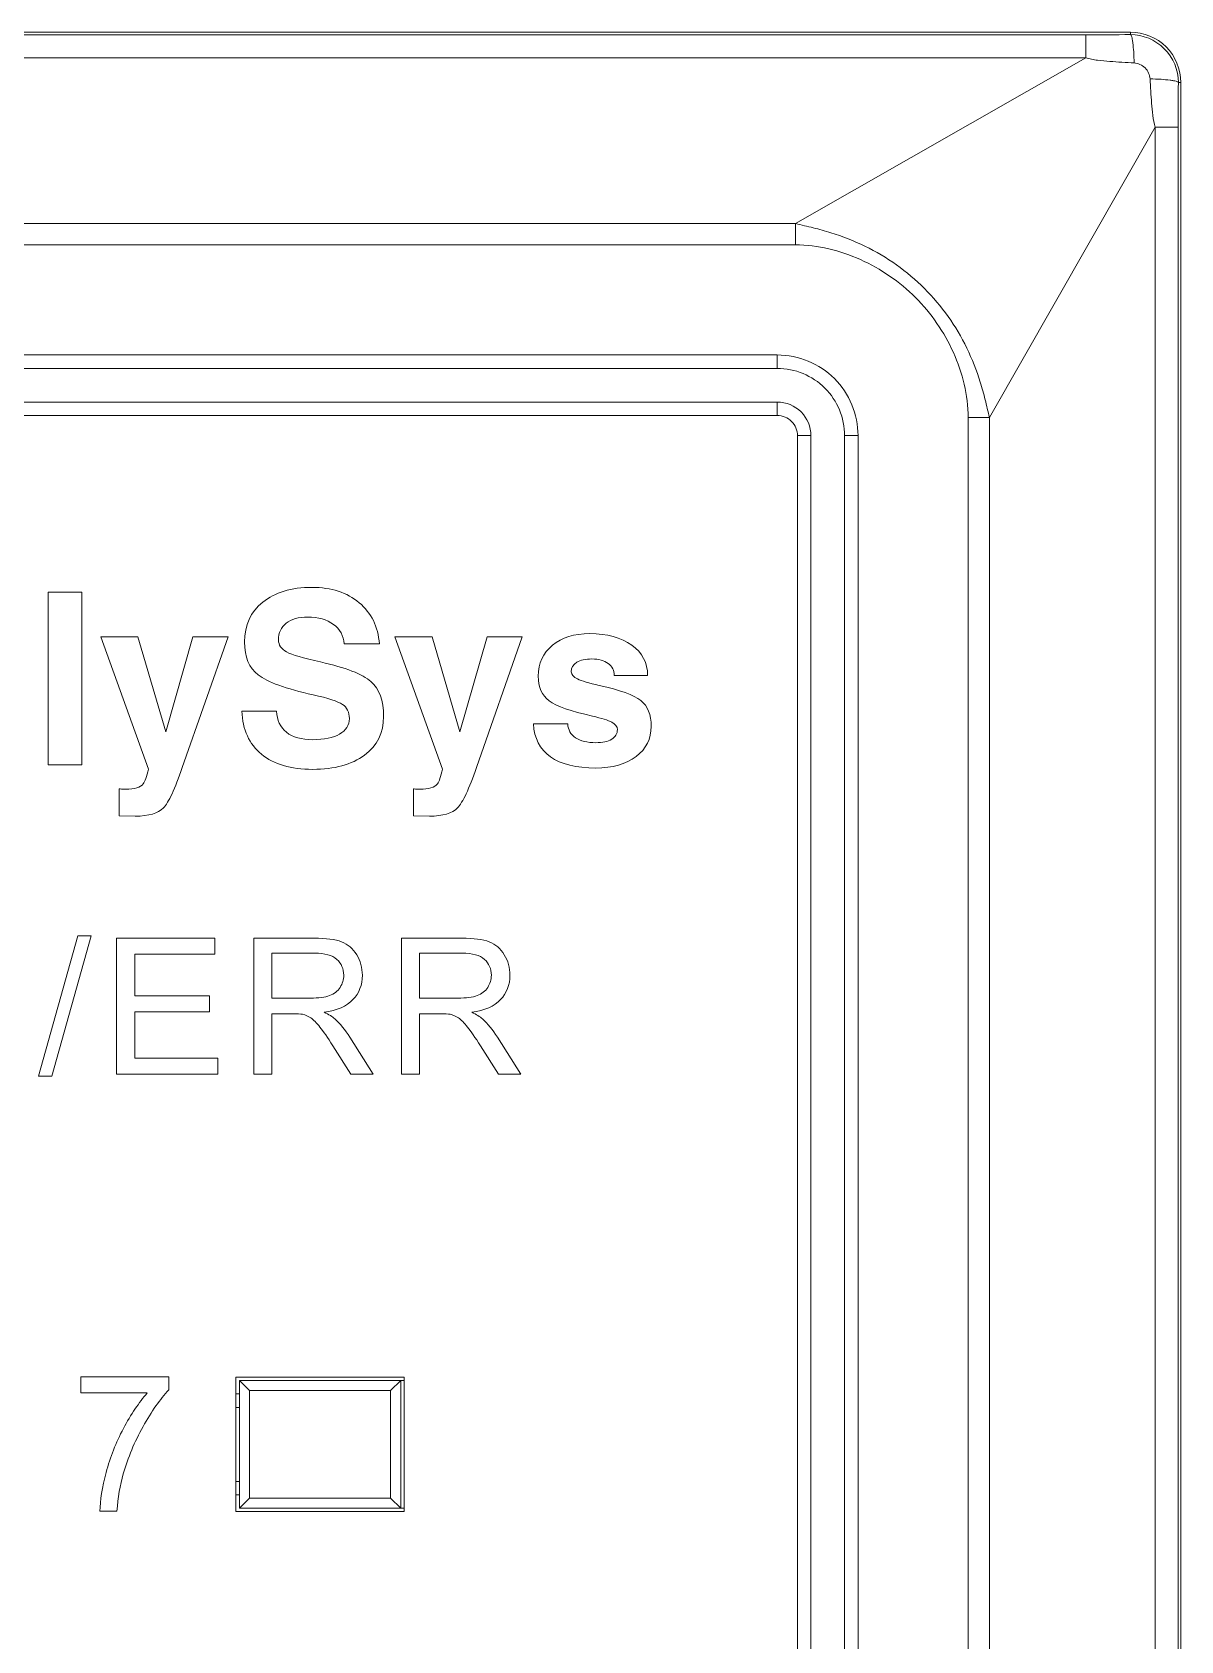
# Model space of a CAD drawing. Header units: millimetres. Extents: x 33157 to 59611, y -29750 to 1750.
# Drawn here: x 53834.07 to 53851.15, y 1219.57 to 1243.49 of the extents above; entities that cross this region are included whole.
import ezdxf

# ---------------------------------------------------------------- set-up
doc = ezdxf.new("R2010")
doc.units = ezdxf.units.MM
doc.layers.get('0').update_dxf_attribs({"lineweight": 18})

msp = doc.modelspace()

# ---------------------------------------------------------------- linework, layer by layer
at = {"lineweight": 9}
for p, q in [((53849.73922195382, 1243.451017088621), (53849.73922195382, 1243.109217088626)), ((53850.40332195382, 1243.488717088622), (53850.40332195382, 1243.451817088622)), ((53851.15332195388, 1242.738717088622), (53851.15332195388, 1242.738717088622)), ((53851.15332195388, 1242.738717088622), (53851.15332195388, 1144.238817088626)), ((53850.77382195384, 1242.074517088622), (53850.77382195384, 1144.903017088626)), ((53851.11562195383, 1242.074517088622), (53851.11562195383, 1144.903017088626)), ((53845.42272195387, 1240.642617088619), (53845.42272195387, 1240.326417088625)), ((53845.15332195388, 1238.688717088619), (53845.15332195388, 1238.488717088622)), ((53845.15332195388, 1237.988717088622), (53845.15332195388, 1237.788717088624)), ((53847.99112195386, 1237.758117088626), (53847.99112195386, 1237.758117088626)), ((53847.99112195386, 1237.758117088626), (53847.99112195386, 1149.219417088622)), ((53848.30732195391, 1237.758117088626), (53848.30732195391, 1237.758117088626)), ((53848.30732195391, 1237.758117088626), (53848.30732195391, 1149.219417088622)), ((53845.45332195386, 1237.488717088622), (53845.45332195386, 1237.488717088622)), ((53845.45332195386, 1237.488717088622), (53845.45332195386, 1149.488817088626)), ((53845.65332195382, 1237.488717088622), (53845.65332195382, 1237.488717088622)), ((53845.65332195382, 1237.488717088622), (53845.65332195382, 1149.488817088626)), ((53846.15332195388, 1237.488717088622), (53846.15332195388, 1149.488817088626)), ((53846.35332195383, 1237.488717088622), (53846.35332195383, 1149.488817088626)), ((53837.10332195389, 1223.488717088622), (53837.10332195389, 1221.488717088622)), ((53837.15332195388, 1223.438717088619), (53837.15332195388, 1221.538717088624)), ((53839.55332195384, 1223.438717088619), (53839.55332195384, 1221.538717088624)), ((53839.60332195389, 1223.488717088622), (53839.60332195389, 1221.488717088622)), ((53837.30332195384, 1223.288717088624), (53837.30332195384, 1221.688717088626)), ((53839.40332195382, 1223.288717088624), (53839.40332195382, 1221.688717088626))]:
    msp.add_line(p, q, dxfattribs=at)
for points in [[(53850.40332195382, 1243.488717088622), (53850.40332195382, 1243.488717088622), (53817.20332195386, 1243.488717088622), (53817.20332195386, 1243.488717088622)], [(53817.86752195386, 1243.451017088621), (53817.86752195386, 1243.451017088621), (53849.73922195382, 1243.451017088621), (53849.73922195382, 1243.451017088621)], [(53849.73922195382, 1243.451017088621), (53849.96062195386, 1243.451017088621), (53850.18192195384, 1243.45131708862), (53850.40332195382, 1243.451817088622)], [(53817.86752195386, 1243.109217088626), (53817.86752195386, 1243.109217088626), (53849.73922195382, 1243.109217088626), (53849.73922195382, 1243.109217088626)], [(53849.73922195382, 1243.109217088626), (53849.73922195382, 1243.109217088626), (53845.42272195387, 1240.642617088619), (53845.42272195387, 1240.642617088619)], [(53851.11652195387, 1242.738717088622), (53851.11602195385, 1242.517317088627), (53851.11572195389, 1242.295917088624), (53851.11562195383, 1242.074517088622)], [(53851.11652195387, 1242.738717088622), (53851.11652195387, 1242.738717088622), (53851.15332195388, 1242.738717088622), (53851.15332195388, 1242.738717088622)], [(53850.77382195384, 1242.074517088622), (53850.77382195384, 1242.074517088622), (53848.30732195391, 1237.758117088626), (53848.30732195391, 1237.758117088626)], [(53851.11562195383, 1242.074517088622), (53851.11562195383, 1242.074517088622), (53850.77382195384, 1242.074517088622), (53850.77382195384, 1242.074517088622)], [(53845.42272195387, 1240.642617088619), (53845.42272195387, 1240.642617088619), (53822.18392195387, 1240.642617088619), (53822.18392195387, 1240.642617088619)], [(53845.42272195387, 1240.326417088625), (53845.42272195387, 1240.326417088625), (53822.18392195387, 1240.326417088625), (53822.18392195387, 1240.326417088625)], [(53822.45332195386, 1238.688717088619), (53822.45332195386, 1238.688717088619), (53845.15332195388, 1238.688717088619), (53845.15332195388, 1238.688717088619)], [(53822.45332195386, 1238.488717088622), (53822.45332195386, 1238.488717088622), (53845.15332195388, 1238.488717088622), (53845.15332195388, 1238.488717088622)], [(53845.15332195388, 1237.988717088622), (53845.15332195388, 1237.988717088622), (53822.45332195386, 1237.988717088622), (53822.45332195386, 1237.988717088622)], [(53845.15332195388, 1237.788717088624), (53845.15332195388, 1237.788717088624), (53822.45332195386, 1237.788717088624), (53822.45332195386, 1237.788717088624)], [(53847.99112195386, 1237.758117088626), (53847.99112195386, 1237.758117088626), (53848.30732195391, 1237.758117088626), (53848.30732195391, 1237.758117088626)], [(53845.45332195386, 1237.488717088622), (53845.45332195386, 1237.488717088622), (53845.65332195382, 1237.488717088622), (53845.65332195382, 1237.488717088622)], [(53846.35332195383, 1237.488717088622), (53846.35332195383, 1237.488717088622), (53846.15332195388, 1237.488717088622), (53846.15332195388, 1237.488717088622)], [(53839.60332195389, 1223.488717088622), (53839.60332195389, 1223.488717088622), (53837.10332195389, 1223.488717088622), (53837.10332195389, 1223.488717088622)], [(53837.15332195388, 1223.438717088619), (53837.15332195388, 1223.438717088619), (53839.60332195389, 1223.438717088619), (53839.60332195389, 1223.438717088619)], [(53837.15332195388, 1223.438717088619), (53837.15332195388, 1223.438717088619), (53837.30332195384, 1223.288717088624), (53837.30332195384, 1223.288717088624)], [(53839.55332195384, 1223.438717088619), (53839.55332195384, 1223.438717088619), (53839.40332195382, 1223.288717088624), (53839.40332195382, 1223.288717088624)], [(53837.15332195388, 1223.238717088622), (53837.15332195388, 1223.238717088622), (53837.10332195389, 1223.238717088622), (53837.10332195389, 1223.238717088622)], [(53839.40332195382, 1223.288717088624), (53839.40332195382, 1223.288717088624), (53837.30332195384, 1223.288717088624), (53837.30332195384, 1223.288717088624)], [(53837.15332195388, 1223.038717088624), (53837.15332195388, 1223.038717088624), (53837.10332195389, 1223.038717088624), (53837.10332195389, 1223.038717088624)], [(53837.10332195389, 1221.938717088626), (53837.10332195389, 1221.938717088626), (53837.15332195388, 1221.938717088626), (53837.15332195388, 1221.938717088626)], [(53837.10332195389, 1221.738717088622), (53837.10332195389, 1221.738717088622), (53837.15332195388, 1221.738717088622), (53837.15332195388, 1221.738717088622)], [(53837.15332195388, 1221.538717088624), (53837.15332195388, 1221.538717088624), (53837.30332195384, 1221.688717088626), (53837.30332195384, 1221.688717088626)], [(53837.30332195384, 1221.688717088626), (53837.30332195384, 1221.688717088626), (53839.40332195382, 1221.688717088626), (53839.40332195382, 1221.688717088626)], [(53839.55332195384, 1221.538717088624), (53839.55332195384, 1221.538717088624), (53839.40332195382, 1221.688717088626), (53839.40332195382, 1221.688717088626)], [(53837.10332195389, 1221.488717088622), (53837.10332195389, 1221.488717088622), (53839.60332195389, 1221.488717088622), (53839.60332195389, 1221.488717088622)], [(53837.15332195388, 1221.538717088624), (53837.15332195388, 1221.538717088624), (53839.60332195389, 1221.538717088624), (53839.60332195389, 1221.538717088624)]]:
    msp.add_open_spline(points, degree=3, dxfattribs=at)
for points, knots in [([(53851.15332195388, 1242.738717088622), (53851.15332195388, 1242.937617088625), (53851.07432195385, 1243.128417088621), (53850.93372195386, 1243.269017088627), (53850.79302195388, 1243.409717088624), (53850.60222195389, 1243.488717088622), (53850.40332195382, 1243.488717088622)], [0, 0, 0, 0, 166177.4826470236, 166177.4826470236, 166177.4826470236, 332354.9652940473, 332354.9652940473, 332354.9652940473, 332354.9652940473]), ([(53851.11652195387, 1242.738717088622), (53851.11662195388, 1242.927917088622), (53851.04152195386, 1243.109317088624), (53850.90772195379, 1243.243117088627), (53850.7740219539, 1243.376817088625), (53850.59252195384, 1243.451917088627), (53850.40332195382, 1243.451817088622)], [0, 0, 0, 0, 166177.4748301013, 166177.4748301013, 166177.4748301013, 332354.9496602026, 332354.9496602026, 332354.9496602026, 332354.9496602026]), ([(53850.40332195382, 1243.451817088622), (53850.40772195385, 1243.451117088626), (53850.41072195388, 1243.446917088623), (53850.41312195388, 1243.442717088627), (53850.4177219538, 1243.434617088628), (53850.42032195381, 1243.426817088621), (53850.42262195386, 1243.418817088627), (53850.42612195385, 1243.406517088617), (53850.42902195387, 1243.393617088623), (53850.43152195388, 1243.380717088621), (53850.43482195386, 1243.363717088622), (53850.43732195386, 1243.346717088622), (53850.43962195385, 1243.329717088622), (53850.44542195384, 1243.285117088621), (53850.44932195385, 1243.240017088625), (53850.45222195387, 1243.194917088622), (53850.45572195386, 1243.140417088624), (53850.4578219539, 1243.085917088625), (53850.4589219539, 1243.031317088622)], [0, 0, 0, 0, 141078.9266968723, 141078.9266968723, 141078.9266968723, 282157.8533937446, 282157.8533937446, 282157.8533937446, 423236.7800906168, 423236.7800906168, 423236.7800906168, 564315.7067874891, 564315.7067874891, 564315.7067874891, 705394.6334843613, 705394.6334843613, 705394.6334843613, 846473.5601812337, 846473.5601812337, 846473.5601812337, 846473.5601812337]), ([(53849.73922195382, 1243.109217088626), (53849.76722195387, 1243.098017088625), (53849.79692195389, 1243.091217088622), (53849.8266219539, 1243.085617088626), (53849.85652195392, 1243.080017088622), (53849.88642195383, 1243.075717088621), (53849.91652195386, 1243.071917088623), (53849.97652195386, 1243.064317088625), (53850.03692195388, 1243.058917088624), (53850.09732195384, 1243.054217088619), (53850.15752195384, 1243.049417088623), (53850.2178219538, 1243.045317088625), (53850.27822195381, 1243.041617088624), (53850.33842195382, 1243.037917088623), (53850.39862195383, 1243.034617088626), (53850.4589219539, 1243.031317088622)], [0, 0, 0, 0, 143710.8698107921, 143710.8698107921, 143710.8698107921, 287421.7396215842, 287421.7396215842, 287421.7396215842, 431132.6094323764, 431132.6094323764, 431132.6094323764, 574843.4792431685, 574843.4792431685, 574843.4792431685, 718554.3490539605, 718554.3490539605, 718554.3490539605, 718554.3490539605]), ([(53850.4589219539, 1243.031317088622), (53850.51842195387, 1243.028117088623), (53850.57772195384, 1243.00031708862), (53850.62122195386, 1242.956717088622), (53850.66492195384, 1242.913117088625), (53850.69282195383, 1242.853817088624), (53850.69602195381, 1242.794217088624)], [0, 0, 0, 0, 166177.3943853004, 166177.3943853004, 166177.3943853004, 332354.7887706008, 332354.7887706008, 332354.7887706008, 332354.7887706008]), ([(53851.11652195387, 1242.738717088622), (53851.11582195384, 1242.74311708862), (53851.11152195381, 1242.746017088619), (53851.10732195384, 1242.748417088624), (53851.09922195381, 1242.753117088622), (53851.09152195385, 1242.755617088624), (53851.08342195387, 1242.757917088624), (53851.07122195388, 1242.76151708862), (53851.05832195385, 1242.764417088627), (53851.04542195387, 1242.766917088622), (53851.02842195388, 1242.770217088626), (53851.01142195389, 1242.772717088621), (53850.99432195389, 1242.774917088624), (53850.94972195387, 1242.780817088628), (53850.90462195388, 1242.784617088626), (53850.85962195384, 1242.787517088626), (53850.80502195386, 1242.791017088625), (53850.75052195389, 1242.793117088622), (53850.69602195381, 1242.794217088624)], [0, 0, 0, 0, 141081.3683620362, 141081.3683620362, 141081.3683620362, 282162.7367240723, 282162.7367240723, 282162.7367240723, 423244.1050861085, 423244.1050861085, 423244.1050861085, 564325.4734481446, 564325.4734481446, 564325.4734481446, 705406.8418101808, 705406.8418101808, 705406.8418101808, 846488.210172217, 846488.210172217, 846488.210172217, 846488.210172217]), ([(53850.69602195381, 1242.794217088624), (53850.6992219539, 1242.734017088624), (53850.70262195389, 1242.673817088624), (53850.70632195389, 1242.613517088619), (53850.71002195383, 1242.553217088622), (53850.71392195384, 1242.492817088627), (53850.71882195384, 1242.432717088625), (53850.7237219539, 1242.372417088627), (53850.72952195389, 1242.312317088625), (53850.73662195387, 1242.251917088623), (53850.74372195392, 1242.191617088618), (53850.75212195385, 1242.130917088624), (53850.77382195384, 1242.074517088622)], [0, 0, 0, 0, 147354.949558224, 147354.949558224, 147354.949558224, 294709.899116448, 294709.899116448, 294709.899116448, 442064.848674672, 442064.848674672, 442064.848674672, 589419.798232896, 589419.798232896, 589419.798232896, 589419.798232896]), ([(53848.30732195391, 1237.758117088626), (53848.28552195387, 1237.84621708862), (53848.26602195387, 1237.934817088623), (53848.24422195383, 1238.022917088623), (53848.2224219539, 1238.111117088622), (53848.19822195385, 1238.198717088621), (53848.1710219539, 1238.285417088628), (53848.11672195383, 1238.458717088623), (53848.05032195382, 1238.628617088624), (53847.97062195381, 1238.791917088624), (53847.89102195387, 1238.955317088621), (53847.79802195382, 1239.112217088623), (53847.69272195383, 1239.260417088619), (53847.58742195383, 1239.408517088625), (53847.46972195389, 1239.547917088625), (53847.34112195383, 1239.676517088621), (53847.21262195384, 1239.80501708862), (53847.07322195391, 1239.922717088623), (53846.92502195386, 1240.028117088623), (53846.77692195387, 1240.133417088626), (53846.61992195386, 1240.226317088622), (53846.4566219539, 1240.306017088624), (53846.29322195389, 1240.385717088619), (53846.12342195385, 1240.452017088625), (53845.95002195388, 1240.506417088626), (53845.86332195384, 1240.533517088625), (53845.77572195387, 1240.557717088625), (53845.68762195388, 1240.579617088624), (53845.59952195382, 1240.601417088627), (53845.51092195386, 1240.620917088622), (53845.42272195387, 1240.642617088619)], [0, 0, 0, 0, 136055.2620538061, 136055.2620538061, 136055.2620538061, 272110.5241076122, 272110.5241076122, 272110.5241076122, 408165.7861614183, 408165.7861614183, 408165.7861614183, 544221.0482152244, 544221.0482152244, 544221.0482152244, 680276.3102690305, 680276.3102690305, 680276.3102690305, 816331.5723228367, 816331.5723228367, 816331.5723228367, 952386.8343766428, 952386.8343766428, 952386.8343766428, 1088442.096430449, 1088442.096430449, 1088442.096430449, 1224497.358484255, 1224497.358484255, 1224497.358484255, 1360552.620538061, 1360552.620538061, 1360552.620538061, 1360552.620538061]), ([(53847.99112195386, 1237.758117088626), (53847.99102195385, 1237.924217088621), (53847.9688219539, 1238.090517088626), (53847.93092195385, 1238.252717088624), (53847.89302195385, 1238.414917088623), (53847.83932195386, 1238.573017088624), (53847.77122195389, 1238.724917088621), (53847.63562195385, 1239.027717088619), (53847.44282195389, 1239.306517088626), (53847.20702195387, 1239.542317088621), (53846.97122195384, 1239.778117088623), (53846.69242195381, 1239.971017088625), (53846.38962195381, 1240.106617088626), (53846.23762195392, 1240.174617088626), (53846.07962195387, 1240.228317088622), (53845.9173219539, 1240.266317088623), (53845.75522195383, 1240.304317088623), (53845.58882195384, 1240.32661708862), (53845.42272195387, 1240.326417088625)], [0, 0, 0, 0, 141074.2068178112, 141074.2068178112, 141074.2068178112, 282148.4136356222, 282148.4136356222, 282148.4136356222, 423222.6204534334, 423222.6204534334, 423222.6204534334, 564296.8272712445, 564296.8272712445, 564296.8272712445, 705371.0340890555, 705371.0340890555, 705371.0340890555, 846445.2409068667, 846445.2409068667, 846445.2409068667, 846445.2409068667]), ([(53846.35332195383, 1237.488717088622), (53846.35332195383, 1237.806917088623), (53846.22692195382, 1238.112217088623), (53846.00192195384, 1238.337217088629), (53845.77682195392, 1238.562317088625), (53845.47162195386, 1238.688717088619), (53845.15332195388, 1238.688717088619)], [0, 0, 0, 0, 166169.1123218954, 166169.1123218954, 166169.1123218954, 332338.2246437909, 332338.2246437909, 332338.2246437909, 332338.2246437909]), ([(53846.15332195388, 1237.488717088622), (53846.15332195388, 1237.753917088623), (53846.04802195388, 1238.008317088621), (53845.86042195388, 1238.195817088621), (53845.67292195388, 1238.383317088621), (53845.41862195385, 1238.488717088622), (53845.15332195388, 1238.488717088622)], [0, 0, 0, 0, 166169.0698890621, 166169.0698890621, 166169.0698890621, 332338.1397781243, 332338.1397781243, 332338.1397781243, 332338.1397781243]), ([(53845.65332195382, 1237.488717088622), (53845.65332195382, 1237.621317088626), (53845.60072195388, 1237.748517088621), (53845.50692195385, 1237.842217088626), (53845.41312195388, 1237.936017088621), (53845.28592195389, 1237.988717088622), (53845.15332195388, 1237.988717088622)], [0, 0, 0, 0, 166168.9641257707, 166168.9641257707, 166168.9641257707, 332337.9282515415, 332337.9282515415, 332337.9282515415, 332337.9282515415]), ([(53845.45332195386, 1237.488717088622), (53845.45332195386, 1237.568317088619), (53845.42172195388, 1237.644617088619), (53845.36552195383, 1237.700817088626), (53845.30922195383, 1237.757117088622), (53845.23292195387, 1237.788717088624), (53845.15332195388, 1237.788717088624)], [0, 0, 0, 0, 166168.9217823377, 166168.9217823377, 166168.9217823377, 332337.8435646755, 332337.8435646755, 332337.8435646755, 332337.8435646755])]:
    msp.add_open_spline(points, degree=3, knots=knots, dxfattribs=at)
for points, knots in [([(53834.31132195387, 1235.162417088621), (53834.31132195387, 1235.162417088621), (53834.56082195385, 1235.162417088621), (53834.56082195385, 1235.162417088621), (53834.56082195385, 1235.162417088621), (53834.81202195391, 1235.162417088621), (53834.81202195391, 1235.162417088621), (53834.81202195391, 1235.162417088621), (53834.81202195391, 1232.596117088622), (53834.81202195391, 1232.596117088622), (53834.81202195391, 1232.596117088622), (53834.56252195381, 1232.596117088622), (53834.56252195381, 1232.596117088622), (53834.56252195381, 1232.596117088622), (53834.31132195387, 1232.596117088622), (53834.31132195387, 1232.596117088622), (53834.31132195387, 1232.596117088622), (53834.31132195387, 1235.162417088621), (53834.31132195387, 1235.162417088621)], [0, 0, 0, 0, 141046.9858591363, 141046.9858591363, 141046.9858591363, 282093.9717182725, 282093.9717182725, 282093.9717182725, 423140.9575774088, 423140.9575774088, 423140.9575774088, 564187.9434365451, 564187.9434365451, 564187.9434365451, 705234.9292956813, 705234.9292956813, 705234.9292956813, 846281.9151548176, 846281.9151548176, 846281.9151548176, 846281.9151548176]), ([(53838.7126219539, 1234.391117088621), (53838.70342195387, 1234.51381708862), (53838.64982195383, 1234.61091708862), (53838.5521219539, 1234.68261708862), (53838.45442195386, 1234.754417088625), (53838.32702195386, 1234.790417088618), (53838.17012195386, 1234.790417088618), (53838.03402195386, 1234.790417088618), (53837.92752195386, 1234.760317088622), (53837.85082195389, 1234.700417088621), (53837.77402195385, 1234.640517088628), (53837.73562195389, 1234.557117088625), (53837.73562195389, 1234.450017088624), (53837.73562195389, 1234.373317088619), (53837.77592195382, 1234.313917088621), (53837.85632195386, 1234.272017088624), (53837.93532195382, 1234.230117088621), (53838.10362195384, 1234.180717088624), (53838.36072195383, 1234.123617088626), (53838.73432195388, 1234.039817088626), (53838.98412195387, 1233.943317088626), (53839.10972195384, 1233.833917088625), (53839.23572195389, 1233.725617088625), (53839.29872195386, 1233.551517088621), (53839.29872195386, 1233.311817088623), (53839.29872195386, 1233.070917088626), (53839.20382195383, 1232.87961708862), (53839.01402195384, 1232.738317088624), (53838.82432195385, 1232.596817088619), (53838.56772195383, 1232.52621708862), (53838.24412195388, 1232.52621708862), (53837.91942195383, 1232.52621708862), (53837.66562195382, 1232.601317088622), (53837.48292195382, 1232.751417088621), (53837.30012195386, 1232.901417088622), (53837.20232195388, 1233.115117088623), (53837.18952195391, 1233.392117088624), (53837.18952195391, 1233.392117088624), (53837.70592195387, 1233.392117088624), (53837.70592195387, 1233.392117088624), (53837.71182195386, 1233.256117088626), (53837.76132195383, 1233.151417088622), (53837.85452195383, 1233.078117088619), (53837.94772195389, 1233.004817088622), (53838.07752195388, 1232.968117088625), (53838.24402195388, 1232.968117088625), (53838.41512195385, 1232.968117088625), (53838.54892195386, 1232.995817088624), (53838.64492195388, 1233.051017088627), (53838.74102195385, 1233.106317088627), (53838.78912195387, 1233.182817088622), (53838.78912195387, 1233.280517088628), (53838.78912195387, 1233.377117088625), (53838.75452195385, 1233.448117088629), (53838.68522195382, 1233.493517088624), (53838.61772195381, 1233.538917088619), (53838.47332195382, 1233.586017088623), (53838.25212195385, 1233.634917088624), (53837.84472195383, 1233.725617088625), (53837.57252195382, 1233.824017088628), (53837.43512195387, 1233.929917088623), (53837.29882195386, 1234.034617088626), (53837.23072195389, 1234.198117088621), (53837.23072195389, 1234.42051708862), (53837.23072195389, 1234.669617088621), (53837.32092195386, 1234.867117088623), (53837.50142195382, 1235.013217088621), (53837.68182195383, 1235.159417088624), (53837.92592195384, 1235.232317088623), (53838.23322195383, 1235.232317088623), (53838.52082195387, 1235.232317088623), (53838.75492195387, 1235.156517088624), (53838.93532195388, 1235.005017088625), (53839.11592195385, 1234.85341708862), (53839.21602195389, 1234.648817088623), (53839.23592195384, 1234.391117088621), (53839.23592195384, 1234.391117088621), (53838.7126219539, 1234.391117088621), (53838.7126219539, 1234.391117088621)], [0, 0, 0, 0, 131401.9066988792, 131401.9066988792, 131401.9066988792, 262803.813397758, 262803.813397758, 262803.813397758, 394205.7200966372, 394205.7200966372, 394205.7200966372, 525607.6267955165, 525607.6267955165, 525607.6267955165, 657009.5334943952, 657009.5334943952, 657009.5334943952, 788411.4401932744, 788411.4401932744, 788411.4401932744, 919813.3468921535, 919813.3468921535, 919813.3468921535, 1051215.253591032, 1051215.253591032, 1051215.253591032, 1182617.160289911, 1182617.160289911, 1182617.160289911, 1314019.06698879, 1314019.06698879, 1314019.06698879, 1445420.973687669, 1445420.973687669, 1445420.973687669, 1576822.880386549, 1576822.880386549, 1576822.880386549, 1708224.787085428, 1708224.787085428, 1708224.787085428, 1839626.693784307, 1839626.693784307, 1839626.693784307, 1971028.600483186, 1971028.600483186, 1971028.600483186, 2102430.507182065, 2102430.507182065, 2102430.507182065, 2233832.413880944, 2233832.413880944, 2233832.413880944, 2365234.320579823, 2365234.320579823, 2365234.320579823, 2496636.227278702, 2496636.227278702, 2496636.227278702, 2628038.133977581, 2628038.133977581, 2628038.133977581, 2759440.04067646, 2759440.04067646, 2759440.04067646, 2890841.947375339, 2890841.947375339, 2890841.947375339, 3022243.854074218, 3022243.854074218, 3022243.854074218, 3153645.760773098, 3153645.760773098, 3153645.760773098, 3285047.667471976, 3285047.667471976, 3285047.667471976, 3416449.574170855, 3416449.574170855, 3416449.574170855, 3416449.574170855]), ([(53836.3049219538, 1232.555317088627), (53836.1954219539, 1232.23531708862), (53836.10152195386, 1232.034517088621), (53836.02352195388, 1231.953117088626), (53835.94532195389, 1231.871517088621), (53835.80612195386, 1231.830817088623), (53835.60572195389, 1231.830817088623), (53835.60572195389, 1231.830817088623), (53835.36642195387, 1231.836117088628), (53835.36642195387, 1231.836117088628), (53835.36642195387, 1231.836117088628), (53835.36642195387, 1232.23761708862), (53835.36642195387, 1232.23761708862), (53835.37802195384, 1232.23301708862), (53835.41002195384, 1232.230617088622), (53835.46252195384, 1232.230617088622), (53835.59642195385, 1232.230617088622), (53835.68372195386, 1232.258017088622), (53835.72452195388, 1232.312717088622), (53835.75002195381, 1232.347517088623), (53835.77562195386, 1232.419817088623), (53835.80122195386, 1232.52911708862), (53835.80122195386, 1232.52911708862), (53835.09292195386, 1234.494917088625), (53835.09292195386, 1234.494917088625), (53835.09292195386, 1234.494917088625), (53835.36862195386, 1234.494917088625), (53835.36862195386, 1234.494917088625), (53835.36862195386, 1234.494917088625), (53835.64622195383, 1234.494917088625), (53835.64622195383, 1234.494917088625), (53835.64622195383, 1234.494917088625), (53836.05932195384, 1233.085617088626), (53836.05932195384, 1233.085617088626), (53836.05932195384, 1233.085617088626), (53836.06012195381, 1233.085617088626), (53836.06012195381, 1233.085617088626), (53836.06012195381, 1233.085617088626), (53836.46222195388, 1234.494917088625), (53836.46222195388, 1234.494917088625), (53836.46222195388, 1234.494917088625), (53836.72422195381, 1234.494917088625), (53836.72422195381, 1234.494917088625), (53836.72422195381, 1234.494917088625), (53836.98612195385, 1234.494917088625), (53836.98612195385, 1234.494917088625), (53836.98612195385, 1234.494917088625), (53836.3049219538, 1232.555317088627), (53836.3049219538, 1232.555317088627)], [0, 0, 0, 0, 133208.1733354804, 133208.1733354804, 133208.1733354804, 266416.3466709608, 266416.3466709608, 266416.3466709608, 399624.5200064413, 399624.5200064413, 399624.5200064413, 532832.6933419217, 532832.6933419217, 532832.6933419217, 666040.866677402, 666040.866677402, 666040.866677402, 799249.0400128826, 799249.0400128826, 799249.0400128826, 932457.213348363, 932457.213348363, 932457.213348363, 1065665.386683843, 1065665.386683843, 1065665.386683843, 1198873.560019324, 1198873.560019324, 1198873.560019324, 1332081.733354804, 1332081.733354804, 1332081.733354804, 1465289.906690285, 1465289.906690285, 1465289.906690285, 1598498.080025765, 1598498.080025765, 1598498.080025765, 1731706.253361245, 1731706.253361245, 1731706.253361245, 1864914.426696726, 1864914.426696726, 1864914.426696726, 1998122.600032206, 1998122.600032206, 1998122.600032206, 2131330.773367687, 2131330.773367687, 2131330.773367687, 2131330.773367687]), ([(53840.67912195388, 1232.555317088627), (53840.56952195385, 1232.23531708862), (53840.47572195382, 1232.034517088621), (53840.39762195384, 1231.953117088626), (53840.31952195385, 1231.871517088621), (53840.18022195381, 1231.830817088623), (53839.9798219539, 1231.830817088623), (53839.9798219539, 1231.830817088623), (53839.74062195389, 1231.836117088628), (53839.74062195389, 1231.836117088628), (53839.74062195389, 1231.836117088628), (53839.74062195389, 1232.23761708862), (53839.74062195389, 1232.23761708862), (53839.75222195386, 1232.23301708862), (53839.78422195387, 1232.230617088622), (53839.83662195385, 1232.230617088622), (53839.97052195387, 1232.230617088622), (53840.05782195388, 1232.258017088622), (53840.09862195384, 1232.312717088622), (53840.12422195389, 1232.347517088623), (53840.14982195388, 1232.419817088623), (53840.17552195382, 1232.52911708862), (53840.17552195382, 1232.52911708862), (53839.46702195387, 1234.494917088625), (53839.46702195387, 1234.494917088625), (53839.46702195387, 1234.494917088625), (53839.74282195388, 1234.494917088625), (53839.74282195388, 1234.494917088625), (53839.74282195388, 1234.494917088625), (53840.02032195385, 1234.494917088625), (53840.02032195385, 1234.494917088625), (53840.02032195385, 1234.494917088625), (53840.43352195386, 1233.085617088626), (53840.43352195386, 1233.085617088626), (53840.43352195386, 1233.085617088626), (53840.43432195384, 1233.085617088626), (53840.43432195384, 1233.085617088626), (53840.43432195384, 1233.085617088626), (53840.83642195384, 1234.494917088625), (53840.83642195384, 1234.494917088625), (53840.83642195384, 1234.494917088625), (53841.09832195388, 1234.494917088625), (53841.09832195388, 1234.494917088625), (53841.09832195388, 1234.494917088625), (53841.36022195387, 1234.494917088625), (53841.36022195387, 1234.494917088625), (53841.36022195387, 1234.494917088625), (53840.67912195388, 1232.555317088627), (53840.67912195388, 1232.555317088627)], [0, 0, 0, 0, 133219.1180767534, 133219.1180767534, 133219.1180767534, 266438.2361535068, 266438.2361535068, 266438.2361535068, 399657.3542302602, 399657.3542302602, 399657.3542302602, 532876.4723070136, 532876.4723070136, 532876.4723070136, 666095.5903837669, 666095.5903837669, 666095.5903837669, 799314.7084605204, 799314.7084605204, 799314.7084605204, 932533.8265372738, 932533.8265372738, 932533.8265372738, 1065752.944614027, 1065752.944614027, 1065752.944614027, 1198972.06269078, 1198972.06269078, 1198972.06269078, 1332191.180767534, 1332191.180767534, 1332191.180767534, 1465410.298844287, 1465410.298844287, 1465410.298844287, 1598629.416921041, 1598629.416921041, 1598629.416921041, 1731848.534997794, 1731848.534997794, 1731848.534997794, 1865067.653074548, 1865067.653074548, 1865067.653074548, 1998286.771151301, 1998286.771151301, 1998286.771151301, 2131505.889228054, 2131505.889228054, 2131505.889228054, 2131505.889228054]), ([(53842.72892195386, 1233.924317088626), (53842.72892195386, 1233.997917088622), (53842.69862195387, 1234.056917088623), (53842.63802195385, 1234.101317088622), (53842.57742195388, 1234.145717088621), (53842.49722195385, 1234.16791708862), (53842.39692195386, 1234.16791708862), (53842.30032195387, 1234.16791708862), (53842.22482195384, 1234.151317088625), (53842.17072195383, 1234.118217088624), (53842.11652195382, 1234.084917088622), (53842.08942195387, 1234.038717088624), (53842.08942195387, 1233.979317088626), (53842.08942195387, 1233.937317088625), (53842.12032195382, 1233.901317088625), (53842.18202195384, 1233.871017088626), (53842.24262195381, 1233.841817088622), (53842.35042195387, 1233.80991708862), (53842.50532195383, 1233.774917088624), (53842.81302195384, 1233.706317088625), (53843.01872195383, 1233.631217088623), (53843.12232195386, 1233.549917088625), (53843.22632195379, 1233.468317088628), (53843.27822195387, 1233.340417088621), (53843.27822195387, 1233.165917088627), (53843.27822195387, 1232.979917088626), (53843.20272195384, 1232.830117088619), (53843.05192195389, 1232.71661708862), (53842.90102195388, 1232.60311708862), (53842.70202195386, 1232.546417088619), (53842.45512195389, 1232.546417088619), (53842.16272195386, 1232.546417088619), (53841.93752195387, 1232.602317088626), (53841.77972195383, 1232.714017088627), (53841.62172195383, 1232.825617088624), (53841.53772195386, 1232.988617088624), (53841.52722195382, 1233.202717088622), (53841.52722195382, 1233.202717088622), (53842.03692195388, 1233.202717088622), (53842.03692195388, 1233.202717088622), (53842.04042195387, 1233.115317088625), (53842.07922195385, 1233.046917088621), (53842.15322195381, 1232.997317088623), (53842.22712195389, 1232.947817088622), (53842.32772195389, 1232.92311708862), (53842.45472195387, 1232.92311708862), (53842.55482195385, 1232.92311708862), (53842.63332195392, 1232.940217088624), (53842.68992195381, 1232.974617088621), (53842.74632195387, 1233.008917088621), (53842.77472195388, 1233.057017088621), (53842.77472195388, 1233.118717088626), (53842.77472195388, 1233.161717088624), (53842.74732195386, 1233.198417088621), (53842.69262195388, 1233.228717088627), (53842.63792195384, 1233.257817088619), (53842.54192195388, 1233.287417088621), (53842.40452195387, 1233.317717088619), (53842.08322195386, 1233.389817088624), (53841.86842195391, 1233.46601708862), (53841.76022195383, 1233.546317088622), (53841.65212195388, 1233.625417088624), (53841.59802195387, 1233.748217088622), (53841.59802195387, 1233.914617088624), (53841.59802195387, 1234.103017088623), (53841.66822195389, 1234.255217088619), (53841.80842195391, 1234.370917088622), (53841.94872195388, 1234.486617088624), (53842.13342195386, 1234.544517088623), (53842.36272195387, 1234.544517088623), (53842.62102195386, 1234.544517088623), (53842.82922195385, 1234.487817088622), (53842.98762195386, 1234.374217088626), (53843.14582195387, 1234.260617088621), (53843.22502195391, 1234.110717088625), (53843.22502195391, 1233.924317088626), (53843.22502195391, 1233.924317088626), (53843.22502195391, 1233.924317088626), (53843.22502195391, 1233.924317088626), (53843.22502195391, 1233.924317088626), (53842.72892195386, 1233.924317088626), (53842.72892195386, 1233.924317088626)], [0, 0, 0, 0, 131329.0914867372, 131329.0914867372, 131329.0914867372, 262658.1829734747, 262658.1829734747, 262658.1829734747, 393987.2744602119, 393987.2744602119, 393987.2744602119, 525316.3659469491, 525316.3659469491, 525316.3659469491, 656645.4574336867, 656645.4574336867, 656645.4574336867, 787974.5489204238, 787974.5489204238, 787974.5489204238, 919303.640407161, 919303.640407161, 919303.640407161, 1050632.731893898, 1050632.731893898, 1050632.731893898, 1181961.823380636, 1181961.823380636, 1181961.823380636, 1313290.914867373, 1313290.914867373, 1313290.914867373, 1444620.006354111, 1444620.006354111, 1444620.006354111, 1575949.097840848, 1575949.097840848, 1575949.097840848, 1707278.189327585, 1707278.189327585, 1707278.189327585, 1838607.280814322, 1838607.280814322, 1838607.280814322, 1969936.37230106, 1969936.37230106, 1969936.37230106, 2101265.463787797, 2101265.463787797, 2101265.463787797, 2232594.555274534, 2232594.555274534, 2232594.555274534, 2363923.646761272, 2363923.646761272, 2363923.646761272, 2495252.738248009, 2495252.738248009, 2495252.738248009, 2626581.829734746, 2626581.829734746, 2626581.829734746, 2757910.921221483, 2757910.921221483, 2757910.921221483, 2889240.012708221, 2889240.012708221, 2889240.012708221, 3020569.104194958, 3020569.104194958, 3020569.104194958, 3151898.195681695, 3151898.195681695, 3151898.195681695, 3283227.287168432, 3283227.287168432, 3283227.287168432, 3414556.37865517, 3414556.37865517, 3414556.37865517, 3545885.470141908, 3545885.470141908, 3545885.470141908, 3545885.470141908]), ([(53834.16482195384, 1227.961917088622), (53834.16482195384, 1227.961917088622), (53834.7518219539, 1230.050417088627), (53834.7518219539, 1230.050417088627), (53834.7518219539, 1230.050417088627), (53834.9517219539, 1230.050417088627), (53834.9517219539, 1230.050417088627), (53834.9517219539, 1230.050417088627), (53834.36472195385, 1227.961917088622), (53834.36472195385, 1227.961917088622), (53834.36472195385, 1227.961917088622), (53834.16482195384, 1227.961917088622), (53834.16482195384, 1227.961917088622)], [0, 0, 0, 0, 147325.3510268423, 147325.3510268423, 147325.3510268423, 294650.7020536845, 294650.7020536845, 294650.7020536845, 441976.0530805268, 441976.0530805268, 441976.0530805268, 589301.404107369, 589301.404107369, 589301.404107369, 589301.404107369]), ([(53835.32872195383, 1227.995817088624), (53835.32872195383, 1227.995817088624), (53835.32872195383, 1230.016517088618), (53835.32872195383, 1230.016517088618), (53835.32872195383, 1230.016517088618), (53836.78772195386, 1230.016517088618), (53836.78772195386, 1230.016517088618), (53836.78772195386, 1230.016517088618), (53836.78772195386, 1229.779417088619), (53836.78772195386, 1229.779417088619), (53836.78772195386, 1229.779417088619), (53835.59682195387, 1229.779417088619), (53835.59682195387, 1229.779417088619), (53835.59682195387, 1229.779417088619), (53835.59682195387, 1229.158517088625), (53835.59682195387, 1229.158517088625), (53835.59682195387, 1229.158517088625), (53836.7115219539, 1229.158517088625), (53836.7115219539, 1229.158517088625), (53836.7115219539, 1229.158517088625), (53836.7115219539, 1228.921517088624), (53836.7115219539, 1228.921517088624), (53836.7115219539, 1228.921517088624), (53835.59682195387, 1228.921517088624), (53835.59682195387, 1228.921517088624), (53835.59682195387, 1228.921517088624), (53835.59682195387, 1228.232917088623), (53835.59682195387, 1228.232917088623), (53835.59682195387, 1228.232917088623), (53836.83572195387, 1228.232917088623), (53836.83572195387, 1228.232917088623), (53836.83572195387, 1228.232917088623), (53836.83572195387, 1227.995817088624), (53836.83572195387, 1227.995817088624), (53836.83572195387, 1227.995817088624), (53835.32872195383, 1227.995817088624), (53835.32872195383, 1227.995817088624)], [0, 0, 0, 0, 134779.1401348422, 134779.1401348422, 134779.1401348422, 269558.2802696845, 269558.2802696845, 269558.2802696845, 404337.4204045266, 404337.4204045266, 404337.4204045266, 539116.5605393688, 539116.5605393688, 539116.5605393688, 673895.7006742109, 673895.7006742109, 673895.7006742109, 808674.8408090533, 808674.8408090533, 808674.8408090533, 943453.9809438954, 943453.9809438954, 943453.9809438954, 1078233.121078738, 1078233.121078738, 1078233.121078738, 1213012.26121358, 1213012.26121358, 1213012.26121358, 1347791.401348422, 1347791.401348422, 1347791.401348422, 1482570.541483264, 1482570.541483264, 1482570.541483264, 1617349.681618107, 1617349.681618107, 1617349.681618107, 1617349.681618107]), ([(53837.36792195382, 1227.995817088624), (53837.36792195382, 1227.995817088624), (53837.36792195382, 1230.016517088618), (53837.36792195382, 1230.016517088618), (53837.36792195382, 1230.016517088618), (53838.26342195387, 1230.016517088618), (53838.26342195387, 1230.016517088618), (53838.44362195381, 1230.016517088618), (53838.58052195385, 1229.998217088622), (53838.67412195387, 1229.961917088622), (53838.76772195384, 1229.925717088627), (53838.84252195384, 1229.861717088621), (53838.89842195382, 1229.770017088624), (53838.95442195386, 1229.678317088627), (53838.98222195384, 1229.576717088625), (53838.98222195384, 1229.465717088628), (53838.98222195384, 1229.322217088622), (53838.93562195384, 1229.20131708862), (53838.84292195386, 1229.103017088623), (53838.75032195383, 1229.004717088625), (53838.60732195384, 1228.942617088622), (53838.41352195384, 1228.915817088622), (53838.48452195383, 1228.882017088625), (53838.53812195388, 1228.848117088623), (53838.57482195387, 1228.815217088624), (53838.65292195392, 1228.743717088626), (53838.72672195381, 1228.65381708862), (53838.79592195384, 1228.546117088627), (53838.79592195384, 1228.546117088627), (53839.14542195385, 1227.995817088624), (53839.14542195385, 1227.995817088624), (53839.14542195385, 1227.995817088624), (53838.81142195382, 1227.995817088624), (53838.81142195382, 1227.995817088624), (53838.81142195382, 1227.995817088624), (53838.54422195382, 1228.416317088624), (53838.54422195382, 1228.416317088624), (53838.46662195386, 1228.538117088625), (53838.40222195382, 1228.630817088626), (53838.35192195382, 1228.695217088622), (53838.30112195385, 1228.759717088622), (53838.25592195386, 1228.804417088621), (53838.21592195388, 1228.830217088624), (53838.17642195387, 1228.855617088622), (53838.13552195385, 1228.873517088621), (53838.09412195392, 1228.883917088628), (53838.06402195388, 1228.890017088619), (53838.01462195381, 1228.893317088623), (53837.94552195384, 1228.893317088623), (53837.94552195384, 1228.893317088623), (53837.63602195387, 1228.893317088623), (53837.63602195387, 1228.893317088623), (53837.63602195387, 1228.893317088623), (53837.63602195387, 1227.995817088624), (53837.63602195387, 1227.995817088624), (53837.63602195387, 1227.995817088624), (53837.36792195382, 1227.995817088624), (53837.36792195382, 1227.995817088624)], [0, 0, 0, 0, 132506.7308353563, 132506.7308353563, 132506.7308353563, 265013.4616707126, 265013.4616707126, 265013.4616707126, 397520.1925060692, 397520.1925060692, 397520.1925060692, 530026.9233414255, 530026.9233414255, 530026.9233414255, 662533.6541767818, 662533.6541767818, 662533.6541767818, 795040.385012138, 795040.385012138, 795040.385012138, 927547.1158474945, 927547.1158474945, 927547.1158474945, 1060053.846682851, 1060053.846682851, 1060053.846682851, 1192560.577518207, 1192560.577518207, 1192560.577518207, 1325067.308353564, 1325067.308353564, 1325067.308353564, 1457574.03918892, 1457574.03918892, 1457574.03918892, 1590080.770024276, 1590080.770024276, 1590080.770024276, 1722587.500859632, 1722587.500859632, 1722587.500859632, 1855094.231694989, 1855094.231694989, 1855094.231694989, 1987600.962530345, 1987600.962530345, 1987600.962530345, 2120107.693365701, 2120107.693365701, 2120107.693365701, 2252614.424201057, 2252614.424201057, 2252614.424201057, 2385121.155036415, 2385121.155036415, 2385121.155036415, 2517627.885871771, 2517627.885871771, 2517627.885871771, 2517627.885871771]), ([(53839.56282195388, 1227.995817088624), (53839.56282195388, 1227.995817088624), (53839.56282195388, 1230.016517088618), (53839.56282195388, 1230.016517088618), (53839.56282195388, 1230.016517088618), (53840.45832195381, 1230.016517088618), (53840.45832195381, 1230.016517088618), (53840.63852195387, 1230.016517088618), (53840.77542195385, 1229.998217088622), (53840.86902195388, 1229.961917088622), (53840.96262195384, 1229.925717088627), (53841.03742195384, 1229.861717088621), (53841.09332195388, 1229.770017088624), (53841.14932195386, 1229.678317088627), (53841.17712195384, 1229.576717088625), (53841.17712195384, 1229.465717088628), (53841.17712195384, 1229.322217088622), (53841.1305219539, 1229.20131708862), (53841.03782195386, 1229.103017088623), (53840.94522195389, 1229.004717088625), (53840.80222195385, 1228.942617088622), (53840.60842195384, 1228.915817088622), (53840.67942195389, 1228.882017088625), (53840.73302195382, 1228.848117088623), (53840.76972195387, 1228.815217088624), (53840.84782195386, 1228.743717088626), (53840.92162195387, 1228.65381708862), (53840.99082195384, 1228.546117088627), (53840.99082195384, 1228.546117088627), (53841.34032195385, 1227.995817088624), (53841.34032195385, 1227.995817088624), (53841.34032195385, 1227.995817088624), (53841.00632195388, 1227.995817088624), (53841.00632195388, 1227.995817088624), (53841.00632195388, 1227.995817088624), (53840.73912195388, 1228.416317088624), (53840.73912195388, 1228.416317088624), (53840.66152195386, 1228.538117088625), (53840.59712195388, 1228.630817088626), (53840.54682195388, 1228.695217088622), (53840.49602195386, 1228.759717088622), (53840.4508219538, 1228.804417088621), (53840.41082195382, 1228.830217088624), (53840.37132195381, 1228.855617088622), (53840.33042195391, 1228.873517088621), (53840.28902195386, 1228.883917088628), (53840.25892195383, 1228.890017088619), (53840.20952195387, 1228.893317088623), (53840.1404219539, 1228.893317088623), (53840.1404219539, 1228.893317088623), (53839.83092195387, 1228.893317088623), (53839.83092195387, 1228.893317088623), (53839.83092195387, 1228.893317088623), (53839.83092195387, 1227.995817088624), (53839.83092195387, 1227.995817088624), (53839.83092195387, 1227.995817088624), (53839.56282195388, 1227.995817088624), (53839.56282195388, 1227.995817088624)], [0, 0, 0, 0, 132512.1921458096, 132512.1921458096, 132512.1921458096, 265024.3842916191, 265024.3842916191, 265024.3842916191, 397536.576437429, 397536.576437429, 397536.576437429, 530048.7685832386, 530048.7685832386, 530048.7685832386, 662560.9607290481, 662560.9607290481, 662560.9607290481, 795073.1528748578, 795073.1528748578, 795073.1528748578, 927585.3450206673, 927585.3450206673, 927585.3450206673, 1060097.537166477, 1060097.537166477, 1060097.537166477, 1192609.729312287, 1192609.729312287, 1192609.729312287, 1325121.921458096, 1325121.921458096, 1325121.921458096, 1457634.113603906, 1457634.113603906, 1457634.113603906, 1590146.305749716, 1590146.305749716, 1590146.305749716, 1722658.497895525, 1722658.497895525, 1722658.497895525, 1855170.690041335, 1855170.690041335, 1855170.690041335, 1987682.882187144, 1987682.882187144, 1987682.882187144, 2120195.074332954, 2120195.074332954, 2120195.074332954, 2252707.266478763, 2252707.266478763, 2252707.266478763, 2385219.458624573, 2385219.458624573, 2385219.458624573, 2517731.650770383, 2517731.650770383, 2517731.650770383, 2517731.650770383]), ([(53837.63602195387, 1229.12471708862), (53837.63602195387, 1229.12471708862), (53838.20982195382, 1229.12471708862), (53838.20982195382, 1229.12471708862), (53838.33212195381, 1229.12471708862), (53838.42712195384, 1229.137417088627), (53838.4958219539, 1229.162817088625), (53838.56452195385, 1229.187717088622), (53838.61672195383, 1229.228217088625), (53838.65202195387, 1229.284117088624), (53838.68772195388, 1229.339617088626), (53838.7056219538, 1229.399817088619), (53838.7056219538, 1229.465217088626), (53838.7056219538, 1229.560717088622), (53838.67122195379, 1229.63971708862), (53838.60212195383, 1229.70131708862), (53838.53302195381, 1229.763017088626), (53838.42382195392, 1229.793517088627), (53838.27472195382, 1229.793517088627), (53838.27472195382, 1229.793517088627), (53837.63602195387, 1229.793517088627), (53837.63602195387, 1229.793517088627), (53837.63602195387, 1229.793517088627), (53837.63602195387, 1229.12471708862), (53837.63602195387, 1229.12471708862)], [0, 0, 0, 0, 137926.9604844809, 137926.9604844809, 137926.9604844809, 275853.9209689618, 275853.9209689618, 275853.9209689618, 413780.8814534427, 413780.8814534427, 413780.8814534427, 551707.8419379237, 551707.8419379237, 551707.8419379237, 689634.8024224046, 689634.8024224046, 689634.8024224046, 827561.7629068855, 827561.7629068855, 827561.7629068855, 965488.7233913664, 965488.7233913664, 965488.7233913664, 1103415.683875847, 1103415.683875847, 1103415.683875847, 1103415.683875847]), ([(53839.83092195387, 1229.12471708862), (53839.83092195387, 1229.12471708862), (53840.40472195388, 1229.12471708862), (53840.40472195388, 1229.12471708862), (53840.52702195387, 1229.12471708862), (53840.6220219539, 1229.137417088627), (53840.69072195385, 1229.162817088625), (53840.75942195379, 1229.187717088622), (53840.81162195389, 1229.228217088625), (53840.84692195382, 1229.284117088624), (53840.88262195382, 1229.339617088626), (53840.90052195386, 1229.399817088619), (53840.90052195386, 1229.465217088626), (53840.90052195386, 1229.560717088622), (53840.86612195386, 1229.63971708862), (53840.79702195389, 1229.70131708862), (53840.72792195387, 1229.763017088626), (53840.61872195386, 1229.793517088627), (53840.46962195388, 1229.793517088627), (53840.46962195388, 1229.793517088627), (53839.83092195387, 1229.793517088627), (53839.83092195387, 1229.793517088627), (53839.83092195387, 1229.793517088627), (53839.83092195387, 1229.12471708862), (53839.83092195387, 1229.12471708862)], [0, 0, 0, 0, 137932.6463722906, 137932.6463722906, 137932.6463722906, 275865.2927445812, 275865.2927445812, 275865.2927445812, 413797.9391168719, 413797.9391168719, 413797.9391168719, 551730.5854891625, 551730.5854891625, 551730.5854891625, 689663.231861453, 689663.231861453, 689663.231861453, 827595.8782337437, 827595.8782337437, 827595.8782337437, 965528.5246060344, 965528.5246060344, 965528.5246060344, 1103461.170978325, 1103461.170978325, 1103461.170978325, 1103461.170978325]), ([(53834.79682195382, 1223.254017088621), (53834.79682195382, 1223.254017088621), (53834.79682195382, 1223.491117088619), (53834.79682195382, 1223.491117088619), (53834.79682195382, 1223.491117088619), (53836.10352195384, 1223.491117088619), (53836.10352195384, 1223.491117088619), (53836.10352195384, 1223.491117088619), (53836.10352195384, 1223.299217088621), (53836.10352195384, 1223.299217088621), (53835.97512195385, 1223.162317088623), (53835.84722195389, 1222.980317088623), (53835.72112195389, 1222.753117088622), (53835.59462195382, 1222.525917088628), (53835.4972219538, 1222.292117088626), (53835.42812195383, 1222.051817088621), (53835.37872195387, 1221.882917088624), (53835.34672195387, 1221.697117088625), (53835.33312195386, 1221.495817088624), (53835.33312195386, 1221.495817088624), (53835.0791219539, 1221.495817088624), (53835.0791219539, 1221.495817088624), (53835.08192195386, 1221.654817088624), (53835.11292195388, 1221.847217088624), (53835.17272195381, 1222.072517088622), (53835.23242195391, 1222.298217088625), (53835.31752195388, 1222.515617088619), (53835.42902195387, 1222.724917088621), (53835.54052195387, 1222.934217088623), (53835.65902195391, 1223.110617088627), (53835.78462195383, 1223.254017088621), (53835.78462195383, 1223.254017088621), (53834.79682195382, 1223.254017088621), (53834.79682195382, 1223.254017088621)], [0, 0, 0, 0, 135414.2172239448, 135414.2172239448, 135414.2172239448, 270828.4344478897, 270828.4344478897, 270828.4344478897, 406242.6516718346, 406242.6516718346, 406242.6516718346, 541656.8688957794, 541656.8688957794, 541656.8688957794, 677071.0861197243, 677071.0861197243, 677071.0861197243, 812485.3033436692, 812485.3033436692, 812485.3033436692, 947899.520567614, 947899.520567614, 947899.520567614, 1083313.737791559, 1083313.737791559, 1083313.737791559, 1218727.955015504, 1218727.955015504, 1218727.955015504, 1354142.172239449, 1354142.172239449, 1354142.172239449, 1489556.389463393, 1489556.389463393, 1489556.389463393, 1489556.389463393])]:
    msp.add_open_spline(points, degree=3, knots=knots)

doc.saveas('drawing.dxf')
